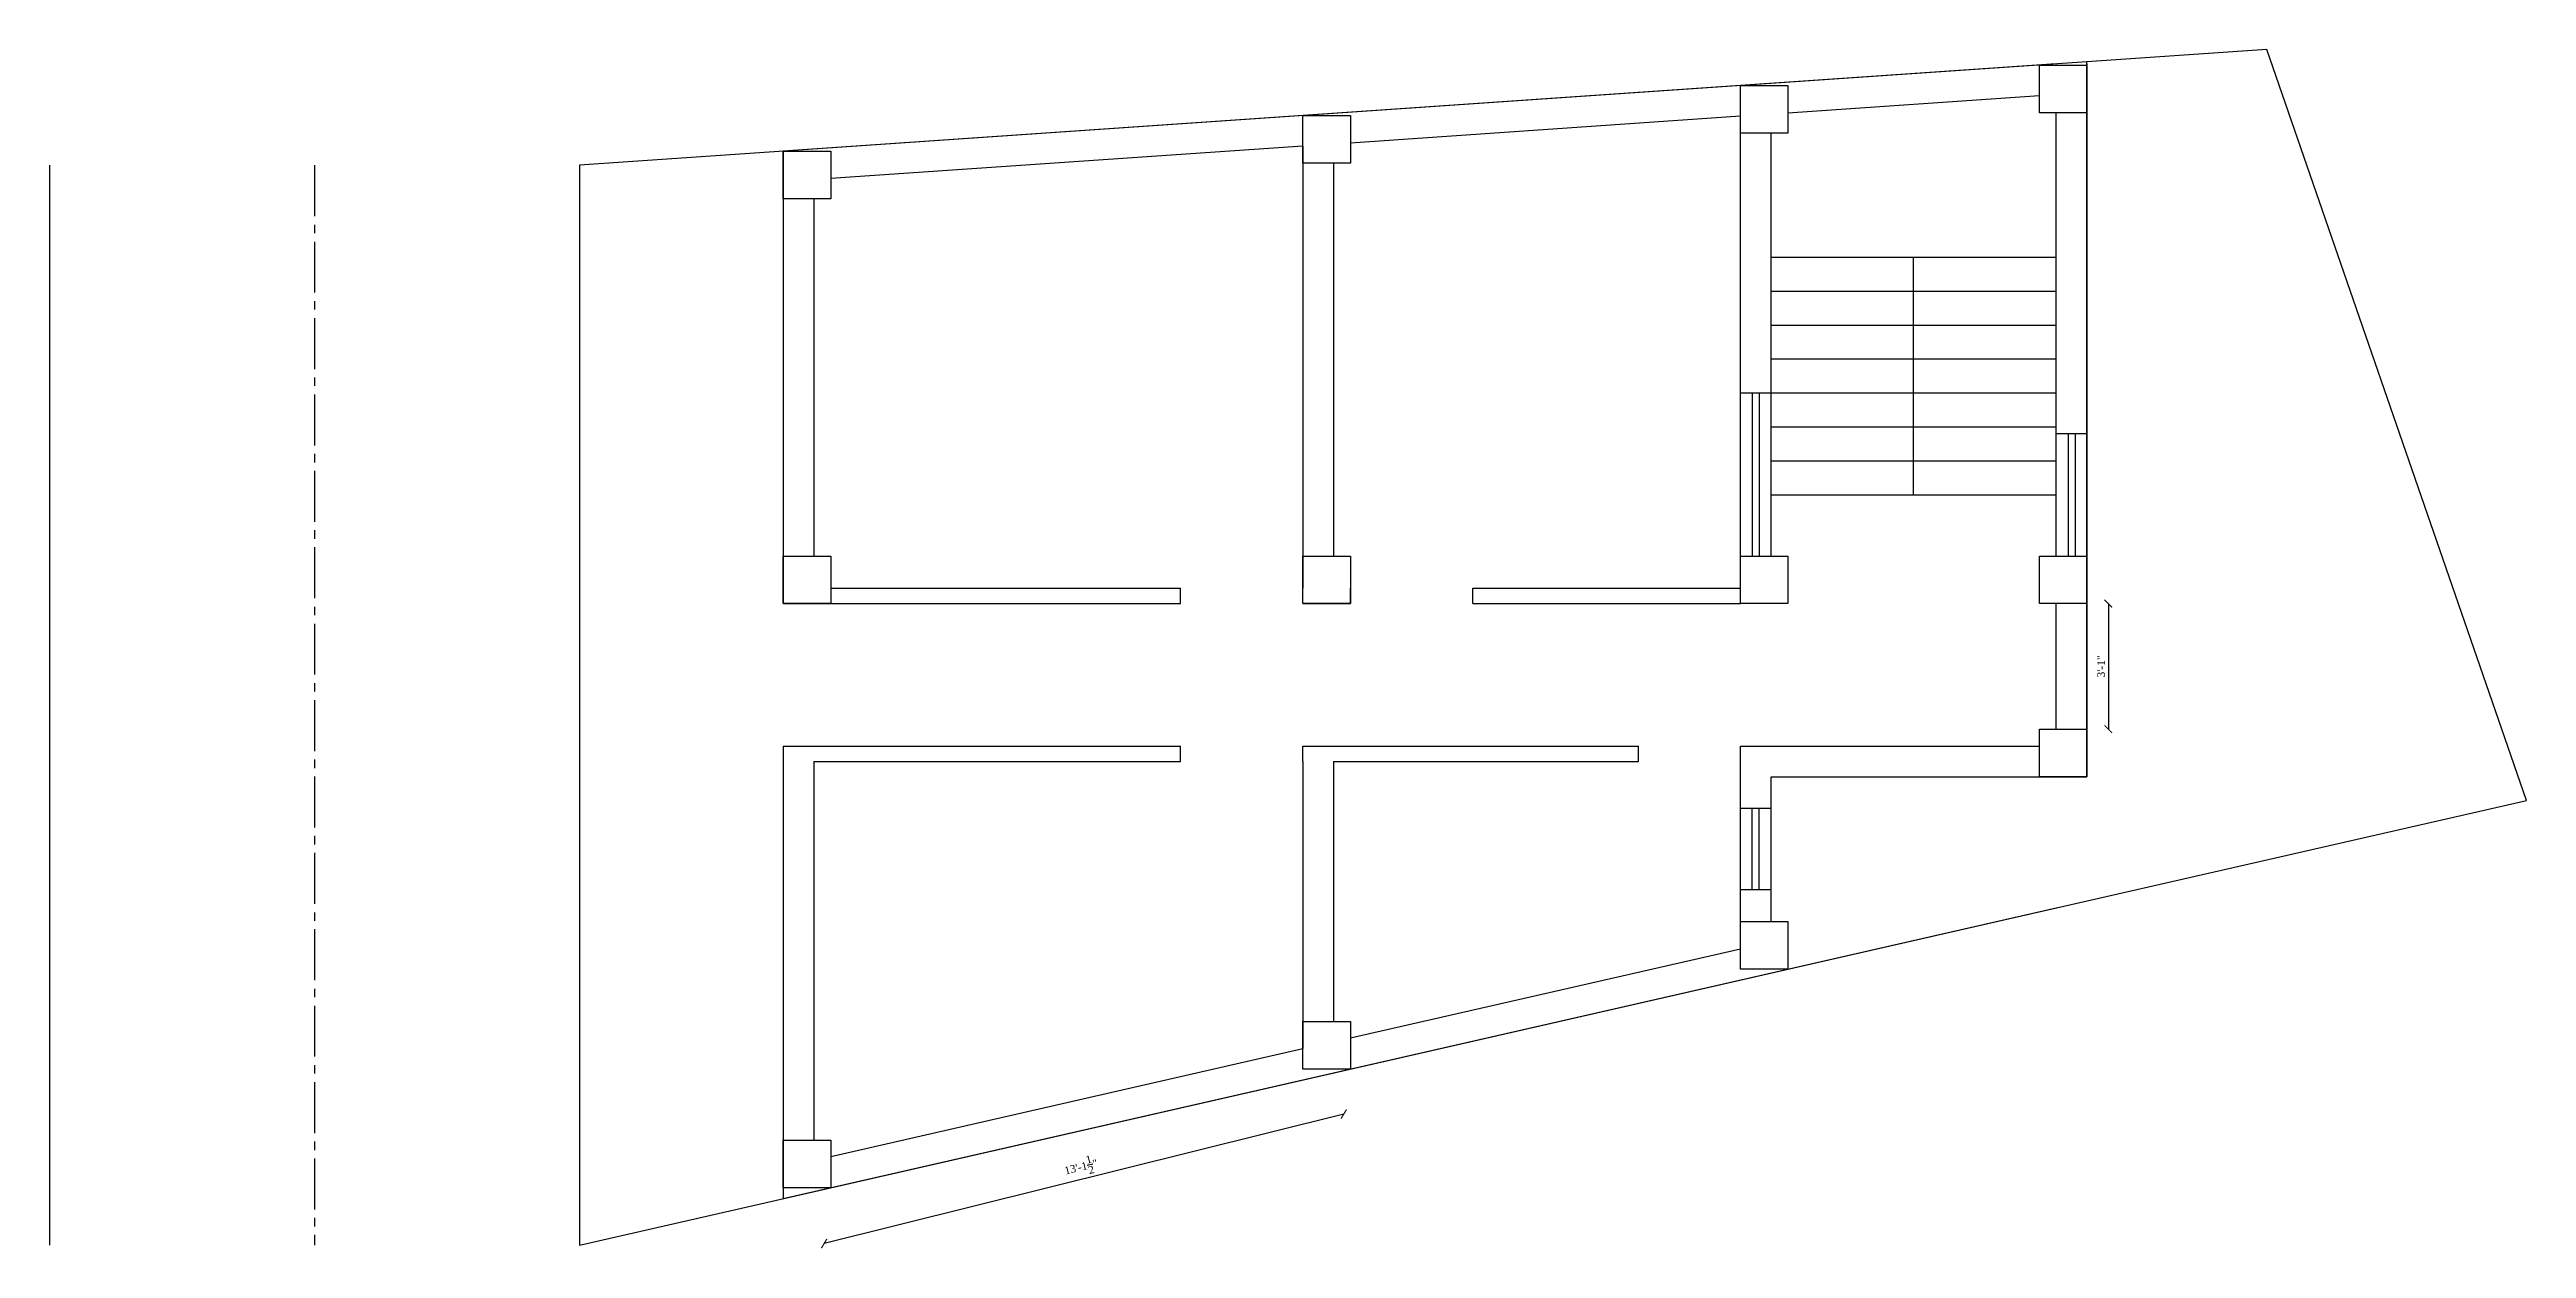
# Model space of a CAD drawing. Header units: inches. Extents: x 58262 to 63626, y -5508 to -3260.
# Drawn here: x 62897 to 63626, y -5434 to -5080 of the extents above; entities that cross this region are included whole.
import ezdxf

# ---------------------------------------------------------------- set-up
doc = ezdxf.new("R2010")
doc.units = ezdxf.units.IN
doc.header["$MEASUREMENT"] = 0
doc.linetypes.add('CENTER2', pattern=[1.125, 0.75, -0.125, 0.125, -0.125])
doc.layers.add('ELEVATION', color=6, linetype='Continuous', lineweight=30)
doc.styles.get("Standard").update_dxf_attribs({"font": 'times.ttf'})
doc.dimstyles.get("Standard").update_dxf_attribs({"dimtxt": 2.25, "dimasz": 2.25, "dimexe": 0.18, "dimexo": 0.0625, "dimgap": 1, "dimtad": 1, "dimdec": 1, "dimzin": 0, "dimdsep": 46, "dimlunit": 4, "dimtxsty": 'Standard', "dimblk": 'ARCHTICK', "dimcen": 0.09, "dimse1": 1, "dimse2": 1, "dimadec": 0, "dimazin": 0, "dimtfac": 1, "dimtdec": 1, "dimtofl": 0, "dimtmove": 0, "dimatfit": 3, "dimldrblk": 'ARCHTICK', "dimfxl": 1, "dimtolj": 1, "dimtzin": 0, "dimarcsym": 0})

# ---------------------------------------------------------------- blocks, each defined once
blk = doc.blocks.new('_ArchTick')
at = {"color": 0, "linetype": 'ByBlock', "const_width": 0.15}
blk.add_lwpolyline([(-0.5, -0.5), (0.5, 0.5)], dxfattribs=at)
blk = doc.blocks.new('*D905')
at = {"layer": 'Defpoints', "color": 0, "transparency": 16777216}
for p in [(63272.59, -5373.73), (63119.59, -5411.87), (63124.64, -5432.11)]:
    blk.add_point(p, dxfattribs=at)
at = {"layer": 'ELEVATION', "color": 0, "lineweight": -2, "transparency": 16777216}
blk.add_line((63277.64, -5393.97), (63124.64, -5432.11), dxfattribs=at)
at = {"layer": 'ELEVATION', "color": 0, "lineweight": -2, "transparency": 16777216, "xscale": 2.25, "yscale": 2.25, "zscale": 2.25}
for p, rotation in [((63277.64, -5393.97), 13.99659385677008), ((63124.64, -5432.11), 193.9965938567701)]:
    blk.add_blockref('_ArchTick', p, dxfattribs=dict(at, rotation=rotation))
at = {"layer": 'ELEVATION', "color": 0, "transparency": 16777216, "insert": (63200.26, -5409.51), "char_height": 2.25, "attachment_point": 5, "rotation": 13.99659}
blk.add_mtext('\\A1;13\'-1{\\H1x;\\S1/2;}"', dxfattribs=at)
blk = doc.blocks.new('*D908')
at = {"layer": 'Defpoints', "color": 0, "transparency": 16777216}
for p in [(63496.42, -5243.64), (63496.42, -5280.64), (63502.74, -5280.64)]:
    blk.add_point(p, dxfattribs=at)
at = {"layer": 'ELEVATION', "color": 0, "lineweight": -2, "transparency": 16777216}
blk.add_line((63502.74, -5243.64), (63502.74, -5280.64), dxfattribs=at)
at = {"layer": 'ELEVATION', "color": 0, "lineweight": -2, "transparency": 16777216, "xscale": 2.25, "yscale": 2.25, "zscale": 2.25}
for p, rotation in [((63502.74, -5243.64), 90), ((63502.74, -5280.64), 270)]:
    blk.add_blockref('_ArchTick', p, dxfattribs=dict(at, rotation=rotation))
at = {"layer": 'ELEVATION', "color": 0, "transparency": 16777216, "insert": (63500.6, -5262.14), "char_height": 2.25, "attachment_point": 5, "rotation": 90}
blk.add_mtext('\\A1;3\'-1"', dxfattribs=at)

msp = doc.modelspace()

# ---------------------------------------------------------------- linework, layer by layer
at = {"layer": 'ELEVATION'}
for p, q in [((63549.43, -5080.49), (63052.59, -5114.57)), ((63625.84, -5301.66), (63549.43, -5080.49)), ((63487.42, -5084.74), (63112.59, -5110.45)), ((63496.42, -5294.64), (63496.42, -5084.12)), ((63496.42, -5084.74), (63496.42, -5290.14)), ((63482.42, -5094.1), (63408.42, -5099.18)), ((63394.42, -5100.14), (63279.59, -5108.02)), ((63394.42, -5239.14), (63394.42, -5100.14)), ((63487.42, -5229.64), (63487.42, -5099.08)), ((63112.59, -5110.45), (63112.59, -5243.64)), ((63112.59, -5110.45), (63112.59, -5243.64)), ((63265.59, -5108.98), (63126.59, -5118.51)), ((63265.59, -5108.98), (63265.59, -5239.14)), ((63403.42, -5229.64), (63403.42, -5105.12)), ((62896.59, -5114.57), (62896.59, -5432.57)), ((63052.59, -5114.57), (63052.59, -5432.57)), ((63274.59, -5113.96), (63274.59, -5229.64)), ((63121.59, -5124.45), (63121.59, -5229.64)), ((63403.42, -5141.62), (63445.42, -5141.62)), ((63445.42, -5211.62), (63445.42, -5141.62)), ((63445.42, -5141.62), (63487.42, -5141.62)), ((63403.42, -5151.62), (63445.42, -5151.62)), ((63445.42, -5151.62), (63487.42, -5151.62)), ((63403.42, -5161.62), (63445.42, -5161.62)), ((63445.42, -5161.62), (63487.42, -5161.62)), ((63403.42, -5171.62), (63445.42, -5171.62)), ((63445.42, -5171.62), (63487.42, -5171.62)), ((63403.42, -5181.64), (63394.42, -5181.64)), ((63397.92, -5181.64), (63397.92, -5229.64)), ((63399.92, -5181.64), (63399.92, -5229.64)), ((63403.42, -5181.62), (63445.42, -5181.62)), ((63445.42, -5181.62), (63487.42, -5181.62)), ((63403.42, -5191.62), (63445.42, -5191.62)), ((63445.42, -5191.62), (63487.42, -5191.62)), ((63496.42, -5193.64), (63487.42, -5193.64)), ((63490.92, -5193.64), (63490.92, -5229.64)), ((63492.92, -5193.64), (63492.92, -5229.64)), ((63496.42, -5229.64), (63496.42, -5193.64)), ((63403.42, -5201.62), (63445.42, -5201.62)), ((63445.42, -5201.62), (63487.42, -5201.62)), ((63403.42, -5211.62), (63445.42, -5211.62)), ((63445.42, -5211.62), (63487.42, -5211.62)), ((63126.59, -5239.14), (63229.59, -5239.14)), ((63229.59, -5243.64), (63229.59, -5239.14)), ((63265.59, -5243.64), (63265.59, -5239.14)), ((63279.59, -5243.64), (63279.59, -5239.14)), ((63315.59, -5239.14), (63394.42, -5239.14)), ((63315.59, -5243.64), (63315.59, -5239.14)), ((63112.59, -5243.64), (63229.59, -5243.64)), ((63265.59, -5243.64), (63274.59, -5243.64)), ((63274.59, -5243.64), (63279.59, -5243.64)), ((63315.59, -5243.64), (63394.42, -5243.64)), ((63487.42, -5280.64), (63487.42, -5243.64)), ((63112.59, -5285.64), (63229.59, -5285.64)), ((63112.59, -5285.64), (63112.59, -5418.87)), ((63112.59, -5285.64), (63112.59, -5418.87)), ((63229.59, -5290.14), (63229.59, -5285.64)), ((63265.59, -5290.14), (63265.59, -5285.64)), ((63265.59, -5285.64), (63364.42, -5285.64)), ((63364.42, -5290.14), (63364.42, -5285.64)), ((63394.42, -5290.14), (63394.42, -5285.64)), ((63394.42, -5285.64), (63482.42, -5285.64)), ((63121.59, -5290.14), (63229.59, -5290.14)), ((63121.59, -5290.14), (63121.59, -5401.67)), ((63265.59, -5290.14), (63265.59, -5374.69)), ((63274.59, -5290.14), (63274.59, -5366.73)), ((63274.59, -5290.14), (63364.42, -5290.14)), ((63394.42, -5345.28), (63394.42, -5290.14)), ((63403.42, -5337.31), (63403.42, -5294.64)), ((63403.42, -5294.64), (63496.42, -5294.64)), ((63052.59, -5432.57), (63625.84, -5301.66)), ((63403.42, -5303.97), (63394.42, -5303.97)), ((63397.92, -5327.97), (63397.92, -5303.97)), ((63399.92, -5327.97), (63399.92, -5303.97)), ((63403.42, -5327.97), (63394.42, -5327.97)), ((63112.59, -5418.87), (63487.42, -5333.27)), ((63279.59, -5371.5), (63394.42, -5345.28)), ((63126.59, -5406.44), (63265.59, -5374.69))]:
    msp.add_line(p, q, dxfattribs=at)
at = {"layer": 'ELEVATION', "linetype": 'CENTER2', "ltscale": 20}
msp.add_line((62974.59, -5114.57), (62974.59, -5432.57), dxfattribs=at)
at = {"layer": 'ELEVATION'}
for points in [[(63496.42, -5085.08), (63496.42, -5099.08), (63482.42, -5099.08), (63482.42, -5085.08)], [(63408.42, -5091.12), (63408.42, -5105.12), (63394.42, -5105.12), (63394.42, -5091.12)], [(63279.59, -5099.96), (63279.59, -5113.96), (63265.59, -5113.96), (63265.59, -5099.96)], [(63126.59, -5110.45), (63126.59, -5124.45), (63112.59, -5124.45), (63112.59, -5110.45)], [(63126.59, -5229.64), (63126.59, -5243.64), (63112.59, -5243.64), (63112.59, -5229.64)], [(63279.59, -5229.64), (63279.59, -5243.64), (63265.59, -5243.64), (63265.59, -5229.64)], [(63408.42, -5229.64), (63408.42, -5243.64), (63394.42, -5243.64), (63394.42, -5229.64)], [(63496.42, -5229.64), (63496.42, -5243.64), (63482.42, -5243.64), (63482.42, -5229.64)], [(63496.42, -5280.64), (63496.42, -5294.64), (63482.42, -5294.64), (63482.42, -5280.64)], [(63408.42, -5337.31), (63408.42, -5351.31), (63394.42, -5351.31), (63394.42, -5337.31)], [(63279.59, -5366.73), (63279.59, -5380.73), (63265.59, -5380.73), (63265.59, -5366.73)], [(63126.59, -5401.67), (63126.59, -5415.67), (63112.59, -5415.67), (63112.59, -5401.67)]]:
    msp.add_lwpolyline(points, close=True, dxfattribs=at)

# ---------------------------------------------------------------- dimensions: what is measured, and where the dimension line sits
dim = msp.add_linear_dim(base=(63502.74, -5280.64), p1=(63496.42, -5243.64), p2=(63496.42, -5280.64), angle=270, dimstyle='Standard', dxfattribs=at)
dim.commit()
dim.dimension.update_dxf_attribs({"geometry": '*D908', "text_midpoint": (63500.6, -5262.14)})
dim = msp.add_aligned_dim(p1=(63272.59, -5373.73), p2=(63119.59, -5411.87), distance=20.86, dimstyle='Standard', dxfattribs=at)
dim.commit()
dim.dimension.update_dxf_attribs({"geometry": '*D905', "text_midpoint": (63200.26, -5409.51)})

doc.saveas('drawing.dxf')
